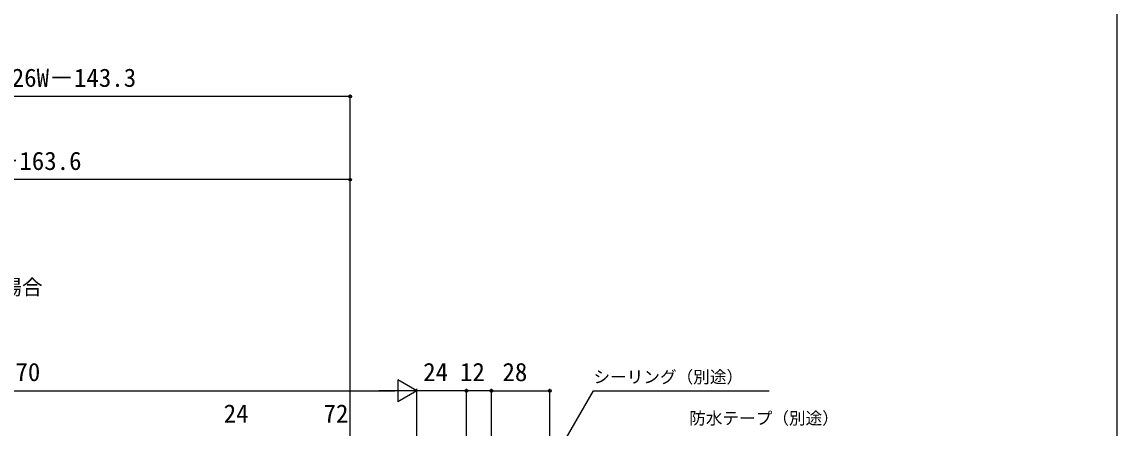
# Model space of a CAD drawing. Units: millimetres, scale not verified. Extents: x -525 to 525, y -783 to 778.
# Drawn here: x -2 to 525, y -427 to -231 of the extents above; entities that cross this region are included whole.
import ezdxf
from ezdxf.enums import TextEntityAlignment as Align

# ---------------------------------------------------------------- set-up
doc = ezdxf.new("R2010")
doc.units = ezdxf.units.MM
doc.header["$LTSCALE"] = 4
doc.layers.add('0-7_YKK_D', color=6, linetype='Continuous')
doc.layers.add('0-8_YKK_ZWAK', color=7, linetype='Continuous')
doc.styles.add('ＭＳ ゴシック', font='')
doc.styles.get('ＭＳ ゴシック').set_extended_font_data('MS Gothic')

msp = doc.modelspace()

# ---------------------------------------------------------------- linework, layer by layer
at = {"layer": '0-7_YKK_D'}
for p, q in [((156, -267.115), (-98.661, -267.115)), ((156, -561.4), (156, -266.115)), ((156, -307.115), (-130.361, -307.115)), ((156, -561.4), (156, -306.115)), ((188.002, -408.698), (178.909, -403.448)), ((178.909, -403.448), (178.909, -413.948)), ((-181.5, -408.7), (177.502, -408.698)), ((188.002, -408.698), (169.816, -408.698)), ((188.002, -408.698), (178.909, -413.948)), ((188.003, -479.198), (188.002, -407.698)), ((188.003, -479.198), (188.003, -407.7)), ((212, -408.7), (188.003, -408.7)), ((212, -447.7), (212, -407.7)), ((212, -447.7), (212, -407.7)), ((224.001, -408.7), (212, -408.7)), ((224.001, -448.7), (224.001, -407.7)), ((224.001, -447.7), (224.001, -407.7)), ((224.001, -408.7), (252.001, -408.7)), ((252.001, -509.8), (252.001, -407.7))]:
    msp.add_line(p, q, dxfattribs=at)
msp.add_lwpolyline([(228.156, -486.509), (229.431, -484.301), (273.079, -408.7), (357.617, -408.7)], dxfattribs=at)
for centre in [(156, -267.115), (156, -307.115), (212, -408.7), (224.001, -408.7), (224.001, -408.7), (252.001, -408.7)]:
    msp.add_circle(centre, 0.637, dxfattribs=at)
at = {"layer": '0-8_YKK_ZWAK'}
msp.add_lwpolyline([(-525, -782.7), (525, -782.7), (525, 747.3)], dxfattribs=at)

# ---------------------------------------------------------------- texts
at = {"layer": '0-7_YKK_D', "style": 'ＭＳ ゴシック'}
for s, height, p in [('0.826W－143.3', 8.798, (-24.853, -265.115)), ('W－163.6', 8.798, (-21.203, -305.115)), ('開き角度80°の場合', 7.331, (-75.687, -364.726)), ('DW＝W－70', 8.798, (-47.067, -406.699)), ('24', 8.798, (191.104, -406.7)), ('12', 8.798, (208.796, -406.7)), ('28', 8.798, (229.239, -406.7)), ('シーリング（別途）', 5.865, (273.037, -406.745)), ('24', 8.798, (95.105, -426.698)), ('72', 8.798, (143.139, -426.698)), ('防水テープ（別途）', 5.865, (319.103, -426.609))]:
    msp.add_text(s, height=height, dxfattribs=at).set_placement(p, align=Align.BOTTOM_LEFT)

doc.saveas('drawing.dxf')
